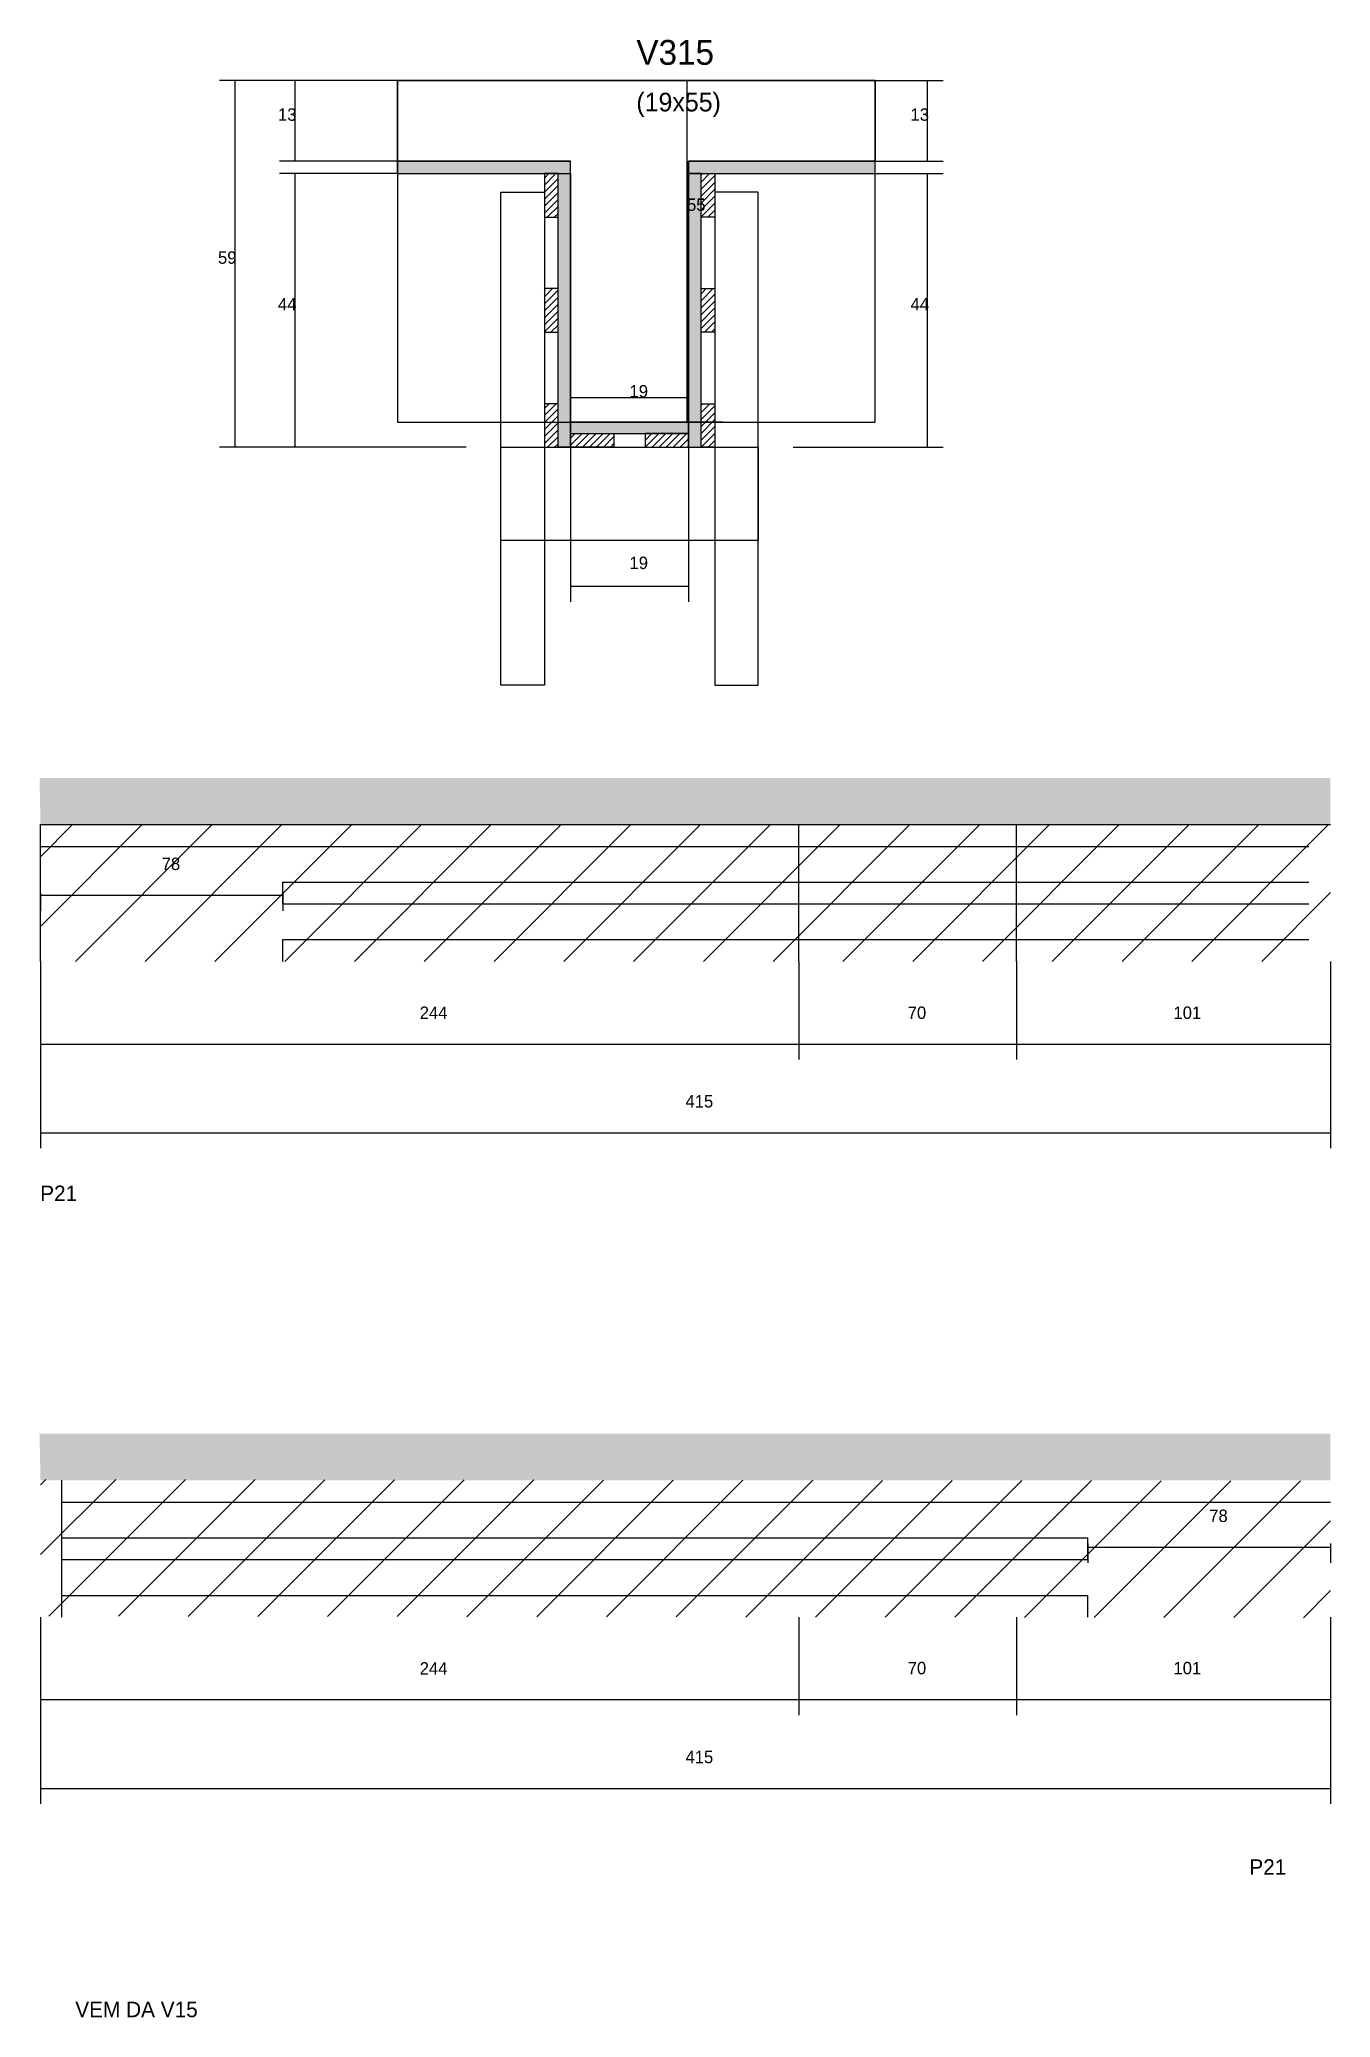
# Model space of a CAD drawing. Header units: metres. Extents: x 1984 to 2399, y 2980 to 3617.
import ezdxf

# ---------------------------------------------------------------- set-up
doc = ezdxf.new("R2010")
doc.units = ezdxf.units.M
for name, color, linetype in [('CONCRETO', 251, 'Continuous'), ('COTA', 241, 'Continuous'), ('Cota Seção (2x)', 4, 'Continuous'), ('Hachura', 253, 'Continuous'), ('Madeira', 126, 'Continuous'), ('NOMENCLATURA', 7, 'Continuous'), ('Painéis', 200, 'Continuous'), ('REAPROVEITAMENTO', 251, 'Continuous'), ('SARR_2.2x7', 40, 'Continuous'), ('SARR_3.5x7', 81, 'Continuous'), ('Texto Seção', 7, 'Continuous')]:
    doc.layers.add(name, color=color, linetype=linetype)

msp = doc.modelspace()

# ---------------------------------------------------------------- hatches: boundary and pattern name
at = {"layer": 'COTA'}
h = msp.add_hatch(dxfattribs=at)
h.set_pattern_fill('AR-CONC', scale=0.03)
h.paths.add_polyline_path([(2399.3, 3364.1), (2399.3, 3379.1), (2399.3, 3379.1), (1984, 3379.1), (1984, 3379.1), (1984.3, 3364.1), (1984.3, 3364.1), (2399.3, 3364.1)])
h = msp.add_hatch(dxfattribs=at)
h.set_pattern_fill('AR-CONC', scale=0.03)
h.paths.add_polyline_path([(2399.3, 3153.2), (2399.3, 3168.2), (2399.3, 3168.2), (1984, 3168.2), (1984, 3168.2), (1984.3, 3153.2), (1984.3, 3153.2), (2399.3, 3153.2)])
at = {"layer": 'Hachura'}
h = msp.add_hatch(color=8, dxfattribs=at)
h.dxf.hatch_style = 1
h.paths.add_polyline_path([(2154.8, 3573.5), (2154.8, 3577.5), (2154.8, 3577.5), (2099.2, 3577.5), (2099.2, 3577.5), (2099.2, 3573.5), (2099.2, 3573.5), (2154.8, 3573.5)])
h = msp.add_hatch(color=8, dxfattribs=at)
h.dxf.hatch_style = 1
h.paths.add_polyline_path([(2252.8, 3573.5), (2252.8, 3577.5), (2252.8, 3577.5), (2192.8, 3577.5), (2192.8, 3577.5), (2192.8, 3573.5), (2192.8, 3573.5), (2252.8, 3573.5)])
h = msp.add_hatch(color=8, dxfattribs=at)
h.dxf.hatch_style = 1
h.paths.add_polyline_path([(2196.8, 3575.5), (2192.8, 3575.5), (2192.8, 3575.5), (2192.8, 3485.5), (2192.8, 3485.5), (2196.8, 3485.5), (2196.8, 3485.5), (2196.8, 3575.5)])
h = msp.add_hatch(dxfattribs=at)
h.set_pattern_fill('ANSI31', scale=0.5)
h.paths.add_polyline_path([(2146.4, 3559.5), (2150.8, 3559.5), (2150.8, 3559.5), (2150.8, 3573.5), (2150.8, 3573.5), (2146.4, 3573.5), (2146.4, 3573.5), (2146.4, 3559.5)])
h = msp.add_hatch(color=8, dxfattribs=at)
h.dxf.hatch_style = 1
h.paths.add_polyline_path([(2150.8, 3573.5), (2154.8, 3573.5), (2154.8, 3573.5), (2154.8, 3485.5), (2154.8, 3485.5), (2150.8, 3485.5), (2150.8, 3485.5), (2150.8, 3573.5)])
h = msp.add_hatch(dxfattribs=at)
h.set_pattern_fill('ANSI31', scale=0.5)
h.paths.add_polyline_path([(2201.2, 3559.5), (2196.8, 3559.5), (2196.8, 3559.5), (2196.8, 3573.5), (2196.8, 3573.5), (2201.2, 3573.5), (2201.2, 3573.5), (2201.2, 3559.5)])
h = msp.add_hatch(dxfattribs=at)
h.set_pattern_fill('ANSI31', scale=0.5)
h.paths.add_polyline_path([(2146.4, 3522.5), (2150.8, 3522.5), (2150.8, 3522.5), (2150.8, 3536.5), (2150.8, 3536.5), (2146.4, 3536.5), (2146.4, 3536.5), (2146.4, 3522.5)])
h = msp.add_hatch(dxfattribs=at)
h.set_pattern_fill('ANSI31', scale=0.5)
h.paths.add_polyline_path([(2201.2, 3522.5), (2196.8, 3522.5), (2196.8, 3522.5), (2196.8, 3536.5), (2196.8, 3536.5), (2201.2, 3536.5), (2201.2, 3536.5), (2201.2, 3522.5)])
h = msp.add_hatch(dxfattribs=at)
h.set_pattern_fill('ANSI31', scale=0.5)
h.paths.add_polyline_path([(2146.4, 3485.5), (2150.8, 3485.5), (2150.8, 3485.5), (2150.8, 3499.5), (2150.8, 3499.5), (2146.4, 3499.5), (2146.4, 3499.5), (2146.4, 3485.5)])
h = msp.add_hatch(dxfattribs=at)
h.set_pattern_fill('ANSI31', scale=0.5)
h.paths.add_polyline_path([(2201.2, 3485.5), (2196.8, 3485.5), (2196.8, 3485.5), (2196.8, 3499.5), (2196.8, 3499.5), (2201.2, 3499.5), (2201.2, 3499.5), (2201.2, 3485.5)])
h = msp.add_hatch(color=8, dxfattribs=at)
h.dxf.hatch_style = 1
h.paths.add_polyline_path([(2192.8, 3489.9), (2192.8, 3493.5), (2192.8, 3493.5), (2154.8, 3493.5), (2154.8, 3493.5), (2154.8, 3489.9), (2154.8, 3489.9), (2192.8, 3489.9)])
h = msp.add_hatch(dxfattribs=at)
h.set_pattern_fill('ANSI31', scale=0.5)
h.paths.add_polyline_path([(2154.8, 3485.5), (2154.8, 3489.9), (2154.8, 3489.9), (2168.8, 3489.9), (2168.8, 3489.9), (2168.8, 3485.5), (2168.8, 3485.5), (2154.8, 3485.5)])
h = msp.add_hatch(dxfattribs=at)
h.set_pattern_fill('ANSI31', scale=0.5)
h.paths.add_polyline_path([(2192.8, 3485.5), (2192.8, 3489.9), (2192.8, 3489.9), (2178.8, 3489.9), (2178.8, 3489.9), (2178.8, 3485.5), (2178.8, 3485.5), (2192.8, 3485.5)])
at = {"layer": 'REAPROVEITAMENTO'}
h = msp.add_hatch(dxfattribs=at)
h.set_pattern_fill('ANSI31', scale=5)
h.paths.add_polyline_path([(2399.3, 3320.1), (2399.3, 3364.1), (2399.3, 3364.1), (1984.3, 3364.1), (1984.3, 3364.1), (1984.3, 3320.1), (1984.3, 3320.1), (2399.3, 3320.1)])
h = msp.add_hatch(dxfattribs=at)
h.set_pattern_fill('ANSI31', scale=5)
h.paths.add_polyline_path([(1984.3, 3109.5), (1984.3, 3153.5), (1984.3, 3153.5), (2399.3, 3153), (2399.3, 3153), (2399.3, 3109), (2399.3, 3109), (1984.3, 3109.5)])

# ---------------------------------------------------------------- linework, layer by layer
at = {"layer": 'CONCRETO'}
for points in [[(2099.2, 3577.5), (2099.2, 3603.5), (2252.8, 3603.5), (2252.8, 3577.5), (2192.8, 3577.5), (2192.8, 3493.5), (2154.8, 3493.5), (2154.8, 3577.5)], [(2099.2, 3493.5), (2252.8, 3493.5), (2252.8, 3603.5), (2099.2, 3603.5)]]:
    msp.add_lwpolyline(points, close=True, dxfattribs=at)
at = {"layer": 'COTA'}
for p, q in [((2099.2, 3603.5), (2041.9, 3603.5)), ((2046.9, 3485.5), (2046.9, 3603.5)), ((2099.2, 3603.5), (2061.2, 3603.5)), ((2066.2, 3577.5), (2066.2, 3603.5)), ((2252.8, 3603.5), (2274.7, 3603.5)), ((2269.7, 3577.5), (2269.7, 3603.5)), ((2099.2, 3577.5), (2061.2, 3577.5)), ((2252.8, 3577.5), (2274.7, 3577.5)), ((2099.2, 3573.5), (2061.2, 3573.5)), ((2066.2, 3485.5), (2066.2, 3573.5)), ((2252.8, 3573.5), (2274.7, 3573.5)), ((2269.7, 3485.5), (2269.7, 3573.5)), ((2121.2, 3485.5), (2041.9, 3485.5)), ((2121.2, 3485.5), (2061.2, 3485.5)), ((2154.8, 3485.5), (2154.8, 3435.8)), ((2192.8, 3485.5), (2192.8, 3435.8)), ((2226.4, 3485.5), (2274.7, 3485.5)), ((2154.8, 3440.8), (2192.8, 3440.8)), ((1984.3, 3342.1), (1984.3, 3336.4)), ((1984.3, 3341.4), (2062.3, 3341.4)), ((2062.3, 3342.1), (2062.3, 3336.4)), ((1984.3, 3320.1), (1984.3, 3288.5)), ((1984.3, 3320.1), (1984.3, 3260)), ((2228.3, 3320.1), (2228.3, 3288.5)), ((2228.3, 3320.1), (2228.3, 3288.5)), ((2298.3, 3320.1), (2298.3, 3288.5)), ((2298.3, 3320.1), (2298.3, 3288.5)), ((2399.3, 3320.1), (2399.3, 3288.5)), ((2399.3, 3320.1), (2399.3, 3260)), ((1984.3, 3293.5), (2228.3, 3293.5)), ((2228.3, 3293.5), (2298.3, 3293.5)), ((2298.3, 3293.5), (2399.3, 3293.5)), ((1984.3, 3265), (2399.3, 3265)), ((2321.3, 3132.9), (2321.3, 3126.7)), ((2321.3, 3131.7), (2399.3, 3131.7)), ((2399.3, 3132.9), (2399.3, 3126.7)), ((1984.3, 3109.2), (1984.3, 3077.7)), ((1984.3, 3109.2), (1984.3, 3049.1)), ((2228.3, 3109.2), (2228.3, 3077.7)), ((2228.3, 3109.2), (2228.3, 3077.7)), ((2298.3, 3109.2), (2298.3, 3077.7)), ((2298.3, 3109.2), (2298.3, 3077.7)), ((2399.3, 3109.2), (2399.3, 3077.7)), ((2399.3, 3109.2), (2399.3, 3049.1)), ((1984.3, 3082.7), (2228.3, 3082.7)), ((2228.3, 3082.7), (2298.3, 3082.7)), ((2298.3, 3082.7), (2399.3, 3082.7)), ((1984.3, 3054.1), (2399.3, 3054.1))]:
    msp.add_line(p, q, dxfattribs=at)
at = {"layer": 'Cota Seção (2x)'}
for p, q in [((2203.8, 3603.5), (2187.3, 3603.5)), ((2192.3, 3493.5), (2192.3, 3603.5)), ((2154.8, 3485.5), (2154.8, 3506.5)), ((2192.8, 3485.5), (2192.8, 3506.5)), ((2154.8, 3501.5), (2192.8, 3501.5)), ((2203.8, 3493.5), (2187.3, 3493.5))]:
    msp.add_line(p, q, dxfattribs=at)
at = {"layer": 'Madeira'}
for points in [[(2146.4, 3559.5), (2150.8, 3559.5), (2150.8, 3573.5), (2146.4, 3573.5)], [(2201.2, 3559.5), (2196.8, 3559.5), (2196.8, 3573.5), (2201.2, 3573.5)], [(2146.4, 3522.5), (2150.8, 3522.5), (2150.8, 3536.5), (2146.4, 3536.5)], [(2201.2, 3522.5), (2196.8, 3522.5), (2196.8, 3536.5), (2201.2, 3536.5)], [(2146.4, 3485.5), (2150.8, 3485.5), (2150.8, 3499.5), (2146.4, 3499.5)], [(2201.2, 3485.5), (2196.8, 3485.5), (2196.8, 3499.5), (2201.2, 3499.5)], [(2154.8, 3485.5), (2154.8, 3489.9), (2168.8, 3489.9), (2168.8, 3485.5)], [(2192.8, 3485.5), (2192.8, 3489.9), (2178.8, 3489.9), (2178.8, 3485.5)]]:
    msp.add_lwpolyline(points, close=True, dxfattribs=at)
at = {"layer": 'Painéis'}
for p, q in [((2099.2, 3577.5), (2154.8, 3577.5)), ((2099.2, 3573.5), (2099.2, 3577.5)), ((2154.8, 3573.5), (2154.8, 3577.5)), ((2192.8, 3577.5), (2252.8, 3577.5)), ((2192.8, 3573.5), (2192.8, 3577.5)), ((2252.8, 3573.5), (2252.8, 3577.5)), ((2154.8, 3485.5), (2154.8, 3573.5)), ((2192.8, 3485.5), (2192.8, 3573.5)), ((2154.8, 3493.5), (2192.8, 3493.5)), ((2154.8, 3489.9), (2154.8, 3493.5)), ((2192.8, 3489.9), (2192.8, 3493.5)), ((1984.3, 3364.1), (2399.3, 3364.1)), ((1984.3, 3320.1), (1984.3, 3364.1)), ((2228.3, 3320.1), (2228.3, 3364.1)), ((2298.3, 3320.1), (2298.3, 3364.1))]:
    msp.add_line(p, q, dxfattribs=at)
for points in [[(2154.8, 3573.5), (2154.8, 3577.5), (2099.2, 3577.5), (2099.2, 3573.5)], [(2252.8, 3573.5), (2252.8, 3577.5), (2192.8, 3577.5), (2192.8, 3573.5)], [(2150.8, 3573.5), (2154.8, 3573.5), (2154.8, 3485.5), (2150.8, 3485.5)], [(2196.8, 3573.5), (2192.8, 3573.5), (2192.8, 3485.5), (2196.8, 3485.5)], [(2192.8, 3489.9), (2192.8, 3493.5), (2154.8, 3493.5), (2154.8, 3489.9)]]:
    msp.add_lwpolyline(points, close=True, dxfattribs=at)
at = {"layer": 'SARR_2.2x7'}
for p, q in [((1984.3, 3357.1), (2228.3, 3357.1)), ((2228.3, 3357.1), (2298.3, 3357.1)), ((2298.3, 3357.1), (2392.3, 3357.1)), ((2062.3, 3345.6), (2228.3, 3345.6)), ((2062.3, 3338.6), (2062.3, 3345.6)), ((2228.3, 3345.6), (2298.3, 3345.6)), ((2298.3, 3345.6), (2392.3, 3345.6)), ((2062.3, 3338.6), (2228.3, 3338.6)), ((2228.3, 3338.6), (2298.3, 3338.6)), ((2298.3, 3338.6), (2392.3, 3338.6)), ((2062.3, 3327.1), (2228.3, 3327.1)), ((2062.3, 3320.1), (2062.3, 3327.1)), ((2228.3, 3327.1), (2298.3, 3327.1)), ((2298.3, 3327.1), (2392.3, 3327.1)), ((1991.2, 3109.2), (1991.2, 3153.2)), ((1991.2, 3146.2), (2228.3, 3146.2)), ((2228.3, 3146.2), (2298.3, 3146.2)), ((2298.3, 3146.2), (2399.3, 3146.2)), ((1991.2, 3134.7), (2228.3, 3134.7)), ((2228.3, 3134.7), (2298.3, 3134.7)), ((2298.3, 3134.7), (2321.3, 3134.7)), ((2321.3, 3127.7), (2321.3, 3134.7)), ((1991.2, 3127.7), (2228.3, 3127.7)), ((2228.3, 3127.7), (2298.3, 3127.7)), ((2298.3, 3127.7), (2321.3, 3127.7)), ((1991.2, 3116.2), (2228.3, 3116.2)), ((2228.3, 3116.2), (2298.3, 3116.2)), ((2298.3, 3116.2), (2321.3, 3116.2)), ((2321.3, 3109.2), (2321.3, 3116.2))]:
    msp.add_line(p, q, dxfattribs=at)
at = {"layer": 'SARR_3.5x7'}
for points in [[(2132.4, 3567.5), (2146.4, 3567.5), (2146.4, 3409), (2132.4, 3409)], [(2215.2, 3567.5), (2201.2, 3567.5), (2201.2, 3409), (2215.2, 3409)], [(2132.4, 3485.5), (2215.2, 3485.5), (2215.2, 3455.5), (2132.4, 3455.5)]]:
    msp.add_lwpolyline(points, close=True, dxfattribs=at)

# ---------------------------------------------------------------- texts
at = {"layer": 'COTA'}
for s, p in [('13', (2060.7, 3590.5)), ('13', (2264.2, 3590.5)), ('59', (2041.4, 3544.5)), ('44', (2060.7, 3529.5)), ('44', (2264.2, 3529.5)), ('19', (2173.8, 3446.3)), ('78', (2023.3, 3349.5)), ('244', (2106.3, 3301.6)), ('70', (2263.3, 3301.6)), ('101', (2348.8, 3301.6)), ('415', (2191.8, 3273.1)), ('78', (2360.3, 3139.8)), ('244', (2106.3, 3090.7)), ('70', (2263.3, 3090.8)), ('101', (2348.8, 3090.8)), ('415', (2191.8, 3062.2))]:
    msp.add_text(s, height=4, dxfattribs=at).set_placement(p)
at = {"layer": 'Cota Seção (2x)'}
for s, p in [('55', (2192.3, 3561.5)), ('19', (2173.8, 3501.5))]:
    msp.add_text(s, height=4, dxfattribs=at).set_placement(p)
at = {"layer": 'NOMENCLATURA'}
for p in [(1984.2, 3243), (2373.2, 3026.3)]:
    msp.add_text('P21', height=5, dxfattribs=at).set_placement(p)
at = {"layer": 'Texto Seção'}
for s, height, p in [('V315', 8, (2176, 3608.5)), ('(19x55)', 6, (2176, 3593.5)), ('VEM DA V15', 5, (1995.5, 2980.5))]:
    msp.add_text(s, height=height, dxfattribs=at).set_placement(p)

doc.saveas('drawing.dxf')
